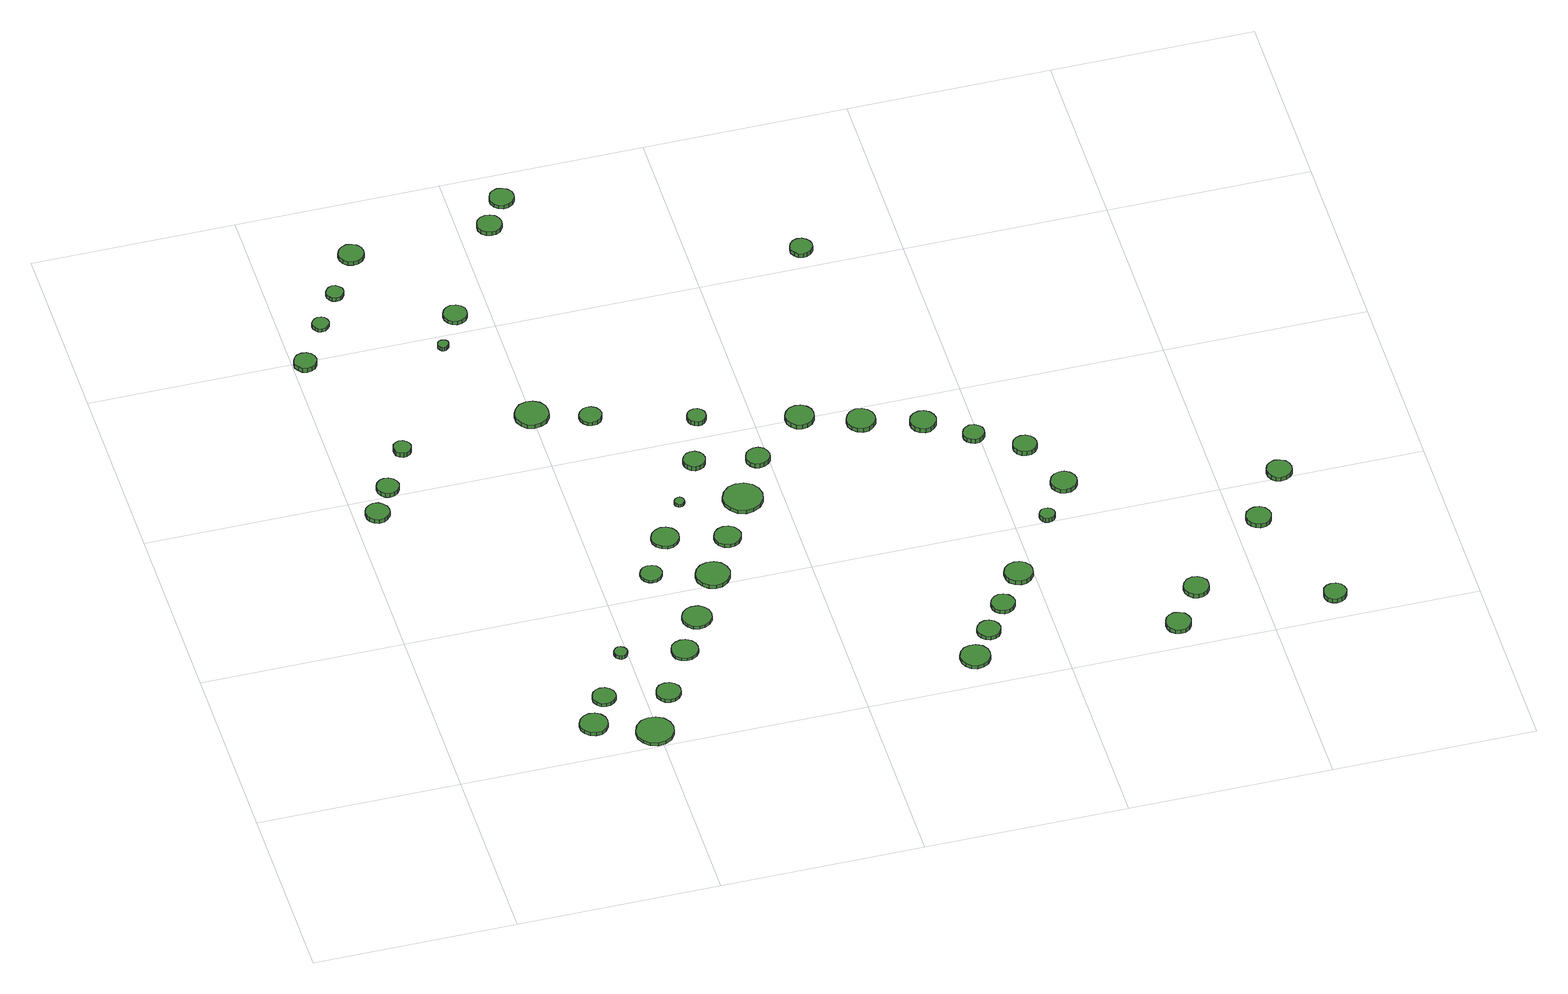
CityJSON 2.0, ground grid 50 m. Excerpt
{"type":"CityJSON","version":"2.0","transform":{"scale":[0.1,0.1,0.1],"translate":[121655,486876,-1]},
"CityObjects":{
"tree1":{"type":"SolitaryVegetationObject","attributes":{"function":"something"},"geometry":[{"type":"MultiSurface","lod":"1","boundaries":[[[0,1,2,3,4,5,6,7,8,9,10,11,12,13,14]],[[15,16,17,18,19,20,21,22,23,24,25,26,27,28,29]],[[0,29,28,1]],[[1,28,27,2]],[[2,27,26,3]],[[3,26,25,4]],[[4,25,24,5]],[[5,24,23,6]],[[6,23,22,7]],[[7,22,21,8]],[[8,21,20,9]],[[9,20,19,10]],[[10,19,18,11]],[[11,18,17,12]],[[12,17,16,13]],[[13,16,15,14]],[[14,15,29,0]]]}]},
"tree2":{"type":"SolitaryVegetationObject","attributes":{"function":"something"},"geometry":[{"type":"MultiSurface","lod":"1","boundaries":[[[30,31,32,33,34,35,36,37,38,39,40,41,42,43,44]],[[45,46,47,48,49,50,51,52,53,54,55,56,57,58,59]],[[30,59,58,31]],[[31,58,57,32]],[[32,57,56,33]],[[33,56,55,34]],[[34,55,54,35]],[[35,54,53,36]],[[36,53,52,37]],[[37,52,51,38]],[[38,51,50,39]],[[39,50,49,40]],[[40,49,48,41]],[[41,48,47,42]],[[42,47,46,43]],[[43,46,45,44]],[[44,45,59,30]]]}]},
"tree3":{"type":"SolitaryVegetationObject","attributes":{"function":"something"},"geometry":[{"type":"MultiSurface","lod":"1","boundaries":[[[60,61,62,63,64,65,66,67,68,69,70,71,72,73,74]],[[75,76,77,78,79,80,81,82,83,84,85,86,87,88,89]],[[60,89,88,61]],[[61,88,87,62]],[[62,87,86,63]],[[63,86,85,64]],[[64,85,84,65]],[[65,84,83,66]],[[66,83,82,67]],[[67,82,81,68]],[[68,81,80,69]],[[69,80,79,70]],[[70,79,78,71]],[[71,78,77,72]],[[72,77,76,73]],[[73,76,75,74]],[[74,75,89,60]]]}]},
"tree4":{"type":"SolitaryVegetationObject","attributes":{"function":"something"},"geometry":[{"type":"MultiSurface","lod":"1","boundaries":[[[90,91,92,93,94,95,96,97,98,99,100,101,102,103,104]],[[105,106,107,108,109,110,111,112,113,114,115,116,117,118,119]],[[90,119,118,91]],[[91,118,117,92]],[[92,117,116,93]],[[93,116,115,94]],[[94,115,114,95]],[[95,114,113,96]],[[96,113,112,97]],[[97,112,111,98]],[[98,111,110,99]],[[99,110,109,100]],[[100,109,108,101]],[[101,108,107,102]],[[102,107,106,103]],[[103,106,105,104]],[[104,105,119,90]]]}]},
"tree5":{"type":"SolitaryVegetationObject","attributes":{"function":"something"},"geometry":[{"type":"MultiSurface","lod":"1","boundaries":[[[120,121,122,123,124,125,126,127,128,129,130,131,132,133,134]],[[135,136,137,138,139,140,141,142,143,144,145,146,147,148,149]],[[120,149,148,121]],[[121,148,147,122]],[[122,147,146,123]],[[123,146,145,124]],[[124,145,144,125]],[[125,144,143,126]],[[126,143,142,127]],[[127,142,141,128]],[[128,141,140,129]],[[129,140,139,130]],[[130,139,138,131]],[[131,138,137,132]],[[132,137,136,133]],[[133,136,135,134]],[[134,135,149,120]]]}]},
"tree6":{"type":"SolitaryVegetationObject","attributes":{"function":"something"},"geometry":[{"type":"MultiSurface","lod":"1","boundaries":[[[150,151,152,153,154,155,156,157,158,159,160,161,162,163,164]],[[165,166,167,168,169,170,171,172,173,174,175,176,177,178,179]],[[150,179,178,151]],[[151,178,177,152]],[[152,177,176,153]],[[153,176,175,154]],[[154,175,174,155]],[[155,174,173,156]],[[156,173,172,157]],[[157,172,171,158]],[[158,171,170,159]],[[159,170,169,160]],[[160,169,168,161]],[[161,168,167,162]],[[162,167,166,163]],[[163,166,165,164]],[[164,165,179,150]]]}]},
"tree7":{"type":"SolitaryVegetationObject","attributes":{"function":"something"},"geometry":[{"type":"MultiSurface","lod":"1","boundaries":[[[180,181,182,183,184,185,186,187,188,189,190,191,192,193,194]],[[195,196,197,198,199,200,201,202,203,204,205,206,207,208,209]],[[180,209,208,181]],[[181,208,207,182]],[[182,207,206,183]],[[183,206,205,184]],[[184,205,204,185]],[[185,204,203,186]],[[186,203,202,187]],[[187,202,201,188]],[[188,201,200,189]],[[189,200,199,190]],[[190,199,198,191]],[[191,198,197,192]],[[192,197,196,193]],[[193,196,195,194]],[[194,195,209,180]]]}]},
"tree8":{"type":"SolitaryVegetationObject","attributes":{"function":"something"},"geometry":[{"type":"MultiSurface","lod":"1","boundaries":[[[210,211,212,213,214,215,216,217,218,219,220,221,222,223,224]],[[225,226,227,228,229,230,231,232,233,234,235,236,237,238,239]],[[210,239,238,211]],[[211,238,237,212]],[[212,237,236,213]],[[213,236,235,214]],[[214,235,234,215]],[[215,234,233,216]],[[216,233,232,217]],[[217,232,231,218]],[[218,231,230,219]],[[219,230,229,220]],[[220,229,228,221]],[[221,228,227,222]],[[222,227,226,223]],[[223,226,225,224]],[[224,225,239,210]]]}]},
"tree9":{"type":"SolitaryVegetationObject","attributes":{"function":"something"},"geometry":[{"type":"MultiSurface","lod":"1","boundaries":[[[240,241,242,243,244,245,246,247,248,249,250,251,252,253,254]],[[255,256,257,258,259,260,261,262,263,264,265,266,267,268,269]],[[240,269,268,241]],[[241,268,267,242]],[[242,267,266,243]],[[243,266,265,244]],[[244,265,264,245]],[[245,264,263,246]],[[246,263,262,247]],[[247,262,261,248]],[[248,261,260,249]],[[249,260,259,250]],[[250,259,258,251]],[[251,258,257,252]],[[252,257,256,253]],[[253,256,255,254]],[[254,255,269,240]]]}]},
"tree10":{"type":"SolitaryVegetationObject","attributes":{"function":"something"},"geometry":[{"type":"MultiSurface","lod":"1","boundaries":[[[270,271,272,273,274,275,276,277,278,279,280,281,282,283,284]],[[285,286,287,288,289,290,291,292,293,294,295,296,297,298,299]],[[270,299,298,271]],[[271,298,297,272]],[[272,297,296,273]],[[273,296,295,274]],[[274,295,294,275]],[[275,294,293,276]],[[276,293,292,277]],[[277,292,291,278]],[[278,291,290,279]],[[279,290,289,280]],[[280,289,288,281]],[[281,288,287,282]],[[282,287,286,283]],[[283,286,285,284]],[[284,285,299,270]]]}]},
"tree11":{"type":"SolitaryVegetationObject","attributes":{"function":"something"},"geometry":[{"type":"MultiSurface","lod":"1","boundaries":[[[300,301,302,303,304,305,306,307,308,309,310,311,312,313,314]],[[315,316,317,318,319,320,321,322,323,324,325,326,327,328,329]],[[300,329,328,301]],[[301,328,327,302]],[[302,327,326,303]],[[303,326,325,304]],[[304,325,324,305]],[[305,324,323,306]],[[306,323,322,307]],[[307,322,321,308]],[[308,321,320,309]],[[309,320,319,310]],[[310,319,318,311]],[[311,318,317,312]],[[312,317,316,313]],[[313,316,315,314]],[[314,315,329,300]]]}]},
"tree12":{"type":"SolitaryVegetationObject","attributes":{"function":"something"},"geometry":[{"type":"MultiSurface","lod":"1","boundaries":[[[330,331,332,333,334,335,336,337,338,339,340,341,342,343,344]],[[345,346,347,348,349,350,351,352,353,354,355,356,357,358,359]],[[330,359,358,331]],[[331,358,357,332]],[[332,357,356,333]],[[333,356,355,334]],[[334,355,354,335]],[[335,354,353,336]],[[336,353,352,337]],[[337,352,351,338]],[[338,351,350,339]],[[339,350,349,340]],[[340,349,348,341]],[[341,348,347,342]],[[342,347,346,343]],[[343,346,345,344]],[[344,345,359,330]]]}]},
"tree13":{"type":"SolitaryVegetationObject","attributes":{"function":"something"},"geometry":[{"type":"MultiSurface","lod":"1","boundaries":[[[360,361,362,363,364,365,366,367,368,369,370,371,372,373,374]],[[375,376,377,378,379,380,381,382,383,384,385,386,387,388,389]],[[360,389,388,361]],[[361,388,387,362]],[[362,387,386,363]],[[363,386,385,364]],[[364,385,384,365]],[[365,384,383,366]],[[366,383,382,367]],[[367,382,381,368]],[[368,381,380,369]],[[369,380,379,370]],[[370,379,378,371]],[[371,378,377,372]],[[372,377,376,373]],[[373,376,375,374]],[[374,375,389,360]]]}]},
"tree14":{"type":"SolitaryVegetationObject","attributes":{"function":"something"},"geometry":[{"type":"MultiSurface","lod":"1","boundaries":[[[390,391,392,393,394,395,396,397,398,399,400,401,402,403,404]],[[405,406,407,408,409,410,411,412,413,414,415,416,417,418,419]],[[390,419,418,391]],[[391,418,417,392]],[[392,417,416,393]],[[393,416,415,394]],[[394,415,414,395]],[[395,414,413,396]],[[396,413,412,397]],[[397,412,411,398]],[[398,411,410,399]],[[399,410,409,400]],[[400,409,408,401]],[[401,408,407,402]],[[402,407,406,403]],[[403,406,405,404]],[[404,405,419,390]]]}]},
"tree15":{"type":"SolitaryVegetationObject","attributes":{"function":"something"},"geometry":[{"type":"MultiSurface","lod":"1","boundaries":[[[420,421,422,423,424,425,426,427,428,429,430,431,432,433,434]],[[435,436,437,438,439,440,441,442,443,444,445,446,447,448,449]],[[420,449,448,421]],[[421,448,447,422]],[[422,447,446,423]],[[423,446,445,424]],[[424,445,444,425]],[[425,444,443,426]],[[426,443,442,427]],[[427,442,441,428]],[[428,441,440,429]],[[429,440,439,430]],[[430,439,438,431]],[[431,438,437,432]],[[432,437,436,433]],[[433,436,435,434]],[[434,435,449,420]]]}]},
"tree16":{"type":"SolitaryVegetationObject","attributes":{"function":"something"},"geometry":[{"type":"MultiSurface","lod":"1","boundaries":[[[450,451,452,453,454,455,456,457,458,459,460,461,462,463,464]],[[465,466,467,468,469,470,471,472,473,474,475,476,477,478,479]],[[450,479,478,451]],[[451,478,477,452]],[[452,477,476,453]],[[453,476,475,454]],[[454,475,474,455]],[[455,474,473,456]],[[456,473,472,457]],[[457,472,471,458]],[[458,471,470,459]],[[459,470,469,460]],[[460,469,468,461]],[[461,468,467,462]],[[462,467,466,463]],[[463,466,465,464]],[[464,465,479,450]]]}]},
"tree17":{"type":"SolitaryVegetationObject","attributes":{"function":"something"},"geometry":[{"type":"MultiSurface","lod":"1","boundaries":[[[480,481,482,483,484,485,486,487,488,489,490,491,492,493,494]],[[495,496,497,498,499,500,501,502,503,504,505,506,507,508,509]],[[480,509,508,481]],[[481,508,507,482]],[[482,507,506,483]],[[483,506,505,484]],[[484,505,504,485]],[[485,504,503,486]],[[486,503,502,487]],[[487,502,501,488]],[[488,501,500,489]],[[489,500,499,490]],[[490,499,498,491]],[[491,498,497,492]],[[492,497,496,493]],[[493,496,495,494]],[[494,495,509,480]]]}]},
"tree18":{"type":"SolitaryVegetationObject","attributes":{"function":"something"},"geometry":[{"type":"MultiSurface","lod":"1","boundaries":[[[510,511,512,513,514,515,516,517,518,519,520,521,522,523,524]],[[525,526,527,528,529,530,531,532,533,534,535,536,537,538,539]],[[510,539,538,511]],[[511,538,537,512]],[[512,537,536,513]],[[513,536,535,514]],[[514,535,534,515]],[[515,534,533,516]],[[516,533,532,517]],[[517,532,531,518]],[[518,531,530,519]],[[519,530,529,520]],[[520,529,528,521]],[[521,528,527,522]],[[522,527,526,523]],[[523,526,525,524]],[[524,525,539,510]]]}]},
"tree19":{"type":"SolitaryVegetationObject","attributes":{"function":"something"},"geometry":[{"type":"MultiSurface","lod":"1","boundaries":[[[540,541,542,543,544,545,546,547,548,549,550,551,552,553,554]],[[555,556,557,558,559,560,561,562,563,564,565,566,567,568,569]],[[540,569,568,541]],[[541,568,567,542]],[[542,567,566,543]],[[543,566,565,544]],[[544,565,564,545]],[[545,564,563,546]],[[546,563,562,547]],[[547,562,561,548]],[[548,561,560,549]],[[549,560,559,550]],[[550,559,558,551]],[[551,558,557,552]],[[552,557,556,553]],[[553,556,555,554]],[[554,555,569,540]]]}]},
"tree20":{"type":"SolitaryVegetationObject","attributes":{"function":"something"},"geometry":[{"type":"MultiSurface","lod":"1","boundaries":[[[570,571,572,573,574,575,576,577,578,579,580,581,582,583,584]],[[585,586,587,588,589,590,591,592,593,594,595,596,597,598,599]],[[570,599,598,571]],[[571,598,597,572]],[[572,597,596,573]],[[573,596,595,574]],[[574,595,594,575]],[[575,594,593,576]],[[576,593,592,577]],[[577,592,591,578]],[[578,591,590,579]],[[579,590,589,580]],[[580,589,588,581]],[[581,588,587,582]],[[582,587,586,583]],[[583,586,585,584]],[[584,585,599,570]]]}]},
"tree21":{"type":"SolitaryVegetationObject","attributes":{"function":"something"},"geometry":[{"type":"MultiSurface","lod":"1","boundaries":[[[600,601,602,603,604,605,606,607,608,609,610,611,612,613,614]],[[615,616,617,618,619,620,621,622,623,624,625,626,627,628,629]],[[600,629,628,601]],[[601,628,627,602]],[[602,627,626,603]],[[603,626,625,604]],[[604,625,624,605]],[[605,624,623,606]],[[606,623,622,607]],[[607,622,621,608]],[[608,621,620,609]],[[609,620,619,610]],[[610,619,618,611]],[[611,618,617,612]],[[612,617,616,613]],[[613,616,615,614]],[[614,615,629,600]]]}]},
"tree22":{"type":"SolitaryVegetationObject","attributes":{"function":"something"},"geometry":[{"type":"MultiSurface","lod":"1","boundaries":[[[630,631,632,633,634,635,636,637,638,639,640,641,642,643,644]],[[645,646,647,648,649,650,651,652,653,654,655,656,657,658,659]],[[630,659,658,631]],[[631,658,657,632]],[[632,657,656,633]],[[633,656,655,634]],[[634,655,654,635]],[[635,654,653,636]],[[636,653,652,637]],[[637,652,651,638]],[[638,651,650,639]],[[639,650,649,640]],[[640,649,648,641]],[[641,648,647,642]],[[642,647,646,643]],[[643,646,645,644]],[[644,645,659,630]]]}]},
"tree23":{"type":"SolitaryVegetationObject","attributes":{"function":"something"},"geometry":[{"type":"MultiSurface","lod":"1","boundaries":[[[660,661,662,663,664,665,666,667,668,669,670,671,672,673,674]],[[675,676,677,678,679,680,681,682,683,684,685,686,687,688,689]],[[660,689,688,661]],[[661,688,687,662]],[[662,687,686,663]],[[663,686,685,664]],[[664,685,684,665]],[[665,684,683,666]],[[666,683,682,667]],[[667,682,681,668]],[[668,681,680,669]],[[669,680,679,670]],[[670,679,678,671]],[[671,678,677,672]],[[672,677,676,673]],[[673,676,675,674]],[[674,675,689,660]]]}]},
"tree24":{"type":"SolitaryVegetationObject","attributes":{"function":"something"},"geometry":[{"type":"MultiSurface","lod":"1","boundaries":[[[690,691,692,693,694,695,696,697,698,699,700,701,702,703,704]],[[705,706,707,708,709,710,711,712,713,714,715,716,717,718,719]],[[690,719,718,691]],[[691,718,717,692]],[[692,717,716,693]],[[693,716,715,694]],[[694,715,714,695]],[[695,714,713,696]],[[696,713,712,697]],[[697,712,711,698]],[[698,711,710,699]],[[699,710,709,700]],[[700,709,708,701]],[[701,708,707,702]],[[702,707,706,703]],[[703,706,705,704]],[[704,705,719,690]]]}]},
"tree25":{"type":"SolitaryVegetationObject","attributes":{"function":"something"},"geometry":[{"type":"MultiSurface","lod":"1","boundaries":[[[720,721,722,723,724,725,726,727,728,729,730,731,732,733,734]],[[735,736,737,738,739,740,741,742,743,744,745,746,747,748,749]],[[720,749,748,721]],[[721,748,747,722]],[[722,747,746,723]],[[723,746,745,724]],[[724,745,744,725]],[[725,744,743,726]],[[726,743,742,727]],[[727,742,741,728]],[[728,741,740,729]],[[729,740,739,730]],[[730,739,738,731]],[[731,738,737,732]],[[732,737,736,733]],[[733,736,735,734]],[[734,735,749,720]]]}]},
"tree26":{"type":"SolitaryVegetationObject","attributes":{"function":"something"},"geometry":[{"type":"MultiSurface","lod":"1","boundaries":[[[750,751,752,753,754,755,756,757,758,759,760,761,762,763,764]],[[765,766,767,768,769,770,771,772,773,774,775,776,777,778,779]],[[750,779,778,751]],[[751,778,777,752]],[[752,777,776,753]],[[753,776,775,754]],[[754,775,774,755]],[[755,774,773,756]],[[756,773,772,757]],[[757,772,771,758]],[[758,771,770,759]],[[759,770,769,760]],[[760,769,768,761]],[[761,768,767,762]],[[762,767,766,763]],[[763,766,765,764]],[[764,765,779,750]]]}]},
"tree27":{"type":"SolitaryVegetationObject","attributes":{"function":"something"},"geometry":[{"type":"MultiSurface","lod":"1","boundaries":[[[780,781,782,783,784,785,786,787,788,789,790,791,792,793,794]],[[795,796,797,798,799,800,801,802,803,804,805,806,807,808,809]],[[780,809,808,781]],[[781,808,807,782]],[[782,807,806,783]],[[783,806,805,784]],[[784,805,804,785]],[[785,804,803,786]],[[786,803,802,787]],[[787,802,801,788]],[[788,801,800,789]],[[789,800,799,790]],[[790,799,798,791]],[[791,798,797,792]],[[792,797,796,793]],[[793,796,795,794]],[[794,795,809,780]]]}]},
"tree28":{"type":"SolitaryVegetationObject","attributes":{"function":"something"},"geometry":[{"type":"MultiSurface","lod":"1","boundaries":[[[810,811,812,813,814,815,816,817,818,819,820,821,822,823,824]],[[825,826,827,828,829,830,831,832,833,834,835,836,837,838,839]],[[810,839,838,811]],[[811,838,837,812]],[[812,837,836,813]],[[813,836,835,814]],[[814,835,834,815]],[[815,834,833,816]],[[816,833,832,817]],[[817,832,831,818]],[[818,831,830,819]],[[819,830,829,820]],[[820,829,828,821]],[[821,828,827,822]],[[822,827,826,823]],[[823,826,825,824]],[[824,825,839,810]]]}]},
"tree29":{"type":"SolitaryVegetationObject","attributes":{"function":"something"},"geometry":[{"type":"MultiSurface","lod":"1","boundaries":[[[840,841,842,843,844,845,846,847,848,849,850,851,852,853,854]],[[855,856,857,858,859,860,861,862,863,864,865,866,867,868,869]],[[840,869,868,841]],[[841,868,867,842]],[[842,867,866,843]],[[843,866,865,844]],[[844,865,864,845]],[[845,864,863,846]],[[846,863,862,847]],[[847,862,861,848]],[[848,861,860,849]],[[849,860,859,850]],[[850,859,858,851]],[[851,858,857,852]],[[852,857,856,853]],[[853,856,855,854]],[[854,855,869,840]]]}]},
"tree30":{"type":"SolitaryVegetationObject","attributes":{"function":"something"},"geometry":[{"type":"MultiSurface","lod":"1","boundaries":[[[870,871,872,873,874,875,876,877,878,879,880,881,882,883,884]],[[885,886,887,888,889,890,891,892,893,894,895,896,897,898,899]],[[870,899,898,871]],[[871,898,897,872]],[[872,897,896,873]],[[873,896,895,874]],[[874,895,894,875]],[[875,894,893,876]],[[876,893,892,877]],[[877,892,891,878]],[[878,891,890,879]],[[879,890,889,880]],[[880,889,888,881]],[[881,888,887,882]],[[882,887,886,883]],[[883,886,885,884]],[[884,885,899,870]]]}]},
"tree31":{"type":"SolitaryVegetationObject","attributes":{"function":"something"},"geometry":[{"type":"MultiSurface","lod":"1","boundaries":[[[900,901,902,903,904,905,906,907,908,909,910,911,912,913,914]],[[915,916,917,918,919,920,921,922,923,924,925,926,927,928,929]],[[900,929,928,901]],[[901,928,927,902]],[[902,927,926,903]],[[903,926,925,904]],[[904,925,924,905]],[[905,924,923,906]],[[906,923,922,907]],[[907,922,921,908]],[[908,921,920,909]],[[909,920,919,910]],[[910,919,918,911]],[[911,918,917,912]],[[912,917,916,913]],[[913,916,915,914]],[[914,915,929,900]]]}]},
"tree32":{"type":"SolitaryVegetationObject","attributes":{"function":"something"},"geometry":[{"type":"MultiSurface","lod":"1","boundaries":[[[930,931,932,933,934,935,936,937,938,939,940,941,942,943,944]],[[945,946,947,948,949,950,951,952,953,954,955,956,957,958,959]],[[930,959,958,931]],[[931,958,957,932]],[[932,957,956,933]],[[933,956,955,934]],[[934,955,954,935]],[[935,954,953,936]],[[936,953,952,937]],[[937,952,951,938]],[[938,951,950,939]],[[939,950,949,940]],[[940,949,948,941]],[[941,948,947,942]],[[942,947,946,943]],[[943,946,945,944]],[[944,945,959,930]]]}]},
"tree33":{"type":"SolitaryVegetationObject","attributes":{"function":"something"},"geometry":[{"type":"MultiSurface","lod":"1","boundaries":[[[960,961,962,963,964,965,966,967,968,969,970,971,972,973,974]],[[975,976,977,978,979,980,981,982,983,984,985,986,987,988,989]],[[960,989,988,961]],[[961,988,987,962]],[[962,987,986,963]],[[963,986,985,964]],[[964,985,984,965]],[[965,984,983,966]],[[966,983,982,967]],[[967,982,981,968]],[[968,981,980,969]],[[969,980,979,970]],[[970,979,978,971]],[[971,978,977,972]],[[972,977,976,973]],[[973,976,975,974]],[[974,975,989,960]]]}]},
"tree34":{"type":"SolitaryVegetationObject","attributes":{"function":"something"},"geometry":[{"type":"MultiSurface","lod":"1","boundaries":[[[990,991,992,993,994,995,996,997,998,999,1000,1001,1002,1003,1004]],[[1005,1006,1007,1008,1009,1010,1011,1012,1013,1014,1015,1016,1017,1018,1019]],[[990,1019,1018,991]],[[991,1018,1017,992]],[[992,1017,1016,993]],[[993,1016,1015,994]],[[994,1015,1014,995]],[[995,1014,1013,996]],[[996,1013,1012,997]],[[997,1012,1011,998]],[[998,1011,1010,999]],[[999,1010,1009,1000]],[[1000,1009,1008,1001]],[[1001,1008,1007,1002]],[[1002,1007,1006,1003]],[[1003,1006,1005,1004]],[[1004,1005,1019,990]]]}]},
"tree35":{"type":"SolitaryVegetationObject","attributes":{"function":"something"},"geometry":[{"type":"MultiSurface","lod":"1","boundaries":[[[1020,1021,1022,1023,1024,1025,1026,1027,1028,1029,1030,1031,1032,1033,1034]],[[1035,1036,1037,1038,1039,1040,1041,1042,1043,1044,1045,1046,1047,1048,1049]],[[1020,1049,1048,1021]],[[1021,1048,1047,1022]],[[1022,1047,1046,1023]],[[1023,1046,1045,1024]],[[1024,1045,1044,1025]],[[1025,1044,1043,1026]],[[1026,1043,1042,1027]],[[1027,1042,1041,1028]],[[1028,1041,1040,1029]],[[1029,1040,1039,1030]],[[1030,1039,1038,1031]],[[1031,1038,1037,1032]],[[1032,1037,1036,1033]],[[1033,1036,1035,1034]],[[1034,1035,1049,1020]]]}]},
"tree36":{"type":"SolitaryVegetationObject","attributes":{"function":"something"},"geometry":[{"type":"MultiSurface","lod":"1","boundaries":[[[1050,1051,1052,1053,1054,1055,1056,1057,1058,1059,1060,1061,1062,1063,1064]],[[1065,1066,1067,1068,1069,1070,1071,1072,1073,1074,1075,1076,1077,1078,1079]],[[1050,1079,1078,1051]],[[1051,1078,1077,1052]],[[1052,1077,1076,1053]],[[1053,1076,1075,1054]],[[1054,1075,1074,1055]],[[1055,1074,1073,1056]],[[1056,1073,1072,1057]],[[1057,1072,1071,1058]],[[1058,1071,1070,1059]],[[1059,1070,1069,1060]],[[1060,1069,1068,1061]],[[1061,1068,1067,1062]],[[1062,1067,1066,1063]],[[1063,1066,1065,1064]],[[1064,1065,1079,1050]]]}]},
"tree37":{"type":"SolitaryVegetationObject","attributes":{"function":"something"},"geometry":[{"type":"MultiSurface","lod":"1","boundaries":[[[1080,1081,1082,1083,1084,1085,1086,1087,1088,1089,1090,1091,1092,1093,1094]],[[1095,1096,1097,1098,1099,1100,1101,1102,1103,1104,1105,1106,1107,1108,1109]],[[1080,1109,1108,1081]],[[1081,1108,1107,1082]],[[1082,1107,1106,1083]],[[1083,1106,1105,1084]],[[1084,1105,1104,1085]],[[1085,1104,1103,1086]],[[1086,1103,1102,1087]],[[1087,1102,1101,1088]],[[1088,1101,1100,1089]],[[1089,1100,1099,1090]],[[1090,1099,1098,1091]],[[1091,1098,1097,1092]],[[1092,1097,1096,1093]],[[1093,1096,1095,1094]],[[1094,1095,1109,1080]]]}]},
"tree38":{"type":"SolitaryVegetationObject","attributes":{"function":"something"},"geometry":[{"type":"MultiSurface","lod":"1","boundaries":[[[1110,1111,1112,1113,1114,1115,1116,1117,1118,1119,1120,1121,1122,1123,1124]],[[1125,1126,1127,1128,1129,1130,1131,1132,1133,1134,1135,1136,1137,1138,1139]],[[1110,1139,1138,1111]],[[1111,1138,1137,1112]],[[1112,1137,1136,1113]],[[1113,1136,1135,1114]],[[1114,1135,1134,1115]],[[1115,1134,1133,1116]],[[1116,1133,1132,1117]],[[1117,1132,1131,1118]],[[1118,1131,1130,1119]],[[1119,1130,1129,1120]],[[1120,1129,1128,1121]],[[1121,1128,1127,1122]],[[1122,1127,1126,1123]],[[1123,1126,1125,1124]],[[1124,1125,1139,1110]]]}]},
"tree39":{"type":"SolitaryVegetationObject","attributes":{"function":"something"},"geometry":[{"type":"MultiSurface","lod":"1","boundaries":[[[1140,1141,1142,1143,1144,1145,1146,1147,1148,1149,1150,1151,1152,1153,1154]],[[1155,1156,1157,1158,1159,1160,1161,1162,1163,1164,1165,1166,1167,1168,1169]],[[1140,1169,1168,1141]],[[1141,1168,1167,1142]],[[1142,1167,1166,1143]],[[1143,1166,1165,1144]],[[1144,1165,1164,1145]],[[1145,1164,1163,1146]],[[1146,1163,1162,1147]],[[1147,1162,1161,1148]],[[1148,1161,1160,1149]],[[1149,1160,1159,1150]],[[1150,1159,1158,1151]],[[1151,1158,1157,1152]],[[1152,1157,1156,1153]],[[1153,1156,1155,1154]],[[1154,1155,1169,1140]]]}]},
"tree40":{"type":"SolitaryVegetationObject","attributes":{"function":"something"},"geometry":[{"type":"MultiSurface","lod":"1","boundaries":[[[1170,1171,1172,1173,1174,1175,1176,1177,1178,1179,1180,1181,1182,1183,1184]],[[1185,1186,1187,1188,1189,1190,1191,1192,1193,1194,1195,1196,1197,1198,1199]],[[1170,1199,1198,1171]],[[1171,1198,1197,1172]],[[1172,1197,1196,1173]],[[1173,1196,1195,1174]],[[1174,1195,1194,1175]],[[1175,1194,1193,1176]],[[1176,1193,1192,1177]],[[1177,1192,1191,1178]],[[1178,1191,1190,1179]],[[1179,1190,1189,1180]],[[1180,1189,1188,1181]],[[1181,1188,1187,1182]],[[1182,1187,1186,1183]],[[1183,1186,1185,1184]],[[1184,1185,1199,1170]]]}]},
"tree41":{"type":"SolitaryVegetationObject","attributes":{"function":"something"},"geometry":[{"type":"MultiSurface","lod":"1","boundaries":[[[1200,1201,1202,1203,1204,1205,1206,1207,1208,1209,1210,1211,1212,1213,1214]],[[1215,1216,1217,1218,1219,1220,1221,1222,1223,1224,1225,1226,1227,1228,1229]],[[1200,1229,1228,1201]],[[1201,1228,1227,1202]],[[1202,1227,1226,1203]],[[1203,1226,1225,1204]],[[1204,1225,1224,1205]],[[1205,1224,1223,1206]],[[1206,1223,1222,1207]],[[1207,1222,1221,1208]],[[1208,1221,1220,1209]],[[1209,1220,1219,1210]],[[1210,1219,1218,1211]],[[1211,1218,1217,1212]],[[1212,1217,1216,1213]],[[1213,1216,1215,1214]],[[1214,1215,1229,1200]]]}]},
"tree42":{"type":"SolitaryVegetationObject","attributes":{"function":"something"},"geometry":[{"type":"MultiSurface","lod":"1","boundaries":[[[1230,1231,1232,1233,1234,1235,1236,1237,1238,1239,1240,1241,1242,1243,1244]],[[1245,1246,1247,1248,1249,1250,1251,1252,1253,1254,1255,1256,1257,1258,1259]],[[1230,1259,1258,1231]],[[1231,1258,1257,1232]],[[1232,1257,1256,1233]],[[1233,1256,1255,1234]],[[1234,1255,1254,1235]],[[1235,1254,1253,1236]],[[1236,1253,1252,1237]],[[1237,1252,1251,1238]],[[1238,1251,1250,1239]],[[1239,1250,1249,1240]],[[1240,1249,1248,1241]],[[1241,1248,1247,1242]],[[1242,1247,1246,1243]],[[1243,1246,1245,1244]],[[1244,1245,1259,1230]]]}]},
"tree43":{"type":"SolitaryVegetationObject","attributes":{"function":"something"},"geometry":[{"type":"MultiSurface","lod":"1","boundaries":[[[1260,1261,1262,1263,1264,1265,1266,1267,1268,1269,1270,1271,1272,1273,1274]],[[1275,1276,1277,1278,1279,1280,1281,1282,1283,1284,1285,1286,1287,1288,1289]],[[1260,1289,1288,1261]],[[1261,1288,1287,1262]],[[1262,1287,1286,1263]],[[1263,1286,1285,1264]],[[1264,1285,1284,1265]],[[1265,1284,1283,1266]],[[1266,1283,1282,1267]],[[1267,1282,1281,1268]],[[1268,1281,1280,1269]],[[1269,1280,1279,1270]],[[1270,1279,1278,1271]],[[1271,1278,1277,1272]],[[1272,1277,1276,1273]],[[1273,1276,1275,1274]],[[1274,1275,1289,1260]]]}]},
"tree44":{"type":"SolitaryVegetationObject","attributes":{"function":"something"},"geometry":[{"type":"MultiSurface","lod":"1","boundaries":[[[1290,1291,1292,1293,1294,1295,1296,1297,1298,1299,1300,1301,1302,1303,1304]],[[1305,1306,1307,1308,1309,1310,1311,1312,1313,1314,1315,1316,1317,1318,1319]],[[1290,1319,1318,1291]],[[1291,1318,1317,1292]],[[1292,1317,1316,1293]],[[1293,1316,1315,1294]],[[1294,1315,1314,1295]],[[1295,1314,1313,1296]],[[1296,1313,1312,1297]],[[1297,1312,1311,1298]],[[1298,1311,1310,1299]],[[1299,1310,1309,1300]],[[1300,1309,1308,1301]],[[1301,1308,1307,1302]],[[1302,1307,1306,1303]],[[1303,1306,1305,1304]],[[1304,1305,1319,1290]]]}]},
"tree45":{"type":"SolitaryVegetationObject","attributes":{"function":"something"},"geometry":[{"type":"MultiSurface","lod":"1","boundaries":[[[1320,1321,1322,1323,1324,1325,1326,1327,1328,1329,1330,1331,1332,1333,1334]],[[1335,1336,1337,1338,1339,1340,1341,1342,1343,1344,1345,1346,1347,1348,1349]],[[1320,1349,1348,1321]],[[1321,1348,1347,1322]],[[1322,1347,1346,1323]],[[1323,1346,1345,1324]],[[1324,1345,1344,1325]],[[1325,1344,1343,1326]],[[1326,1343,1342,1327]],[[1327,1342,1341,1328]],[[1328,1341,1340,1329]],[[1329,1340,1339,1330]],[[1330,1339,1338,1331]],[[1331,1338,1337,1332]],[[1332,1337,1336,1333]],[[1333,1336,1335,1334]],[[1334,1335,1349,1320]]]}]},
"tree46":{"type":"SolitaryVegetationObject","attributes":{"function":"something"},"geometry":[{"type":"MultiSurface","lod":"1","boundaries":[[[1350,1351,1352,1353,1354,1355,1356,1357,1358,1359,1360,1361,1362,1363,1364]],[[1365,1366,1367,1368,1369,1370,1371,1372,1373,1374,1375,1376,1377,1378,1379]],[[1350,1379,1378,1351]],[[1351,1378,1377,1352]],[[1352,1377,1376,1353]],[[1353,1376,1375,1354]],[[1354,1375,1374,1355]],[[1355,1374,1373,1356]],[[1356,1373,1372,1357]],[[1357,1372,1371,1358]],[[1358,1371,1370,1359]],[[1359,1370,1369,1360]],[[1360,1369,1368,1361]],[[1361,1368,1367,1362]],[[1362,1367,1366,1363]],[[1363,1366,1365,1364]],[[1364,1365,1379,1350]]]}]}
},
"vertices":[
[87,946,17],[85,958,17],[77,968,17],[67,975,17],[54,976,17],[43,972,17],[34,964,17],[29,953,17],[29,940,17],[34,929,17],[43,921,17],[54,917,17],[67,918,17],[77,924,17],[85,934,17],[85,934,6],[77,924,6],[67,918,6],[54,917,6],[43,921,6],[34,929,6],[29,940,6],[29,953,6],[34,964,6],[43,972,6],[54,976,6],[67,975,6],[77,968,6],[85,958,6],[87,946,6],
[391,109,16],[388,123,16],[380,134,16],[368,142,16],[353,143,16],[340,139,16],[329,129,16],[323,116,16],[323,102,16],[329,89,16],[340,79,16],[353,75,16],[368,76,16],[380,83,16],[388,95,16],[388,95,6],[380,83,6],[368,76,6],[353,75,6],[340,79,6],[329,89,6],[323,102,6],[323,116,6],[329,129,6],[340,139,6],[353,143,6],[368,142,6],[380,134,6],[388,123,6],[391,109,6],
[132,1024,18],[129,1035,18],[123,1044,18],[113,1050,18],[101,1051,18],[91,1048,18],[82,1040,18],[78,1030,18],[78,1018,18],[82,1008,18],[91,1000,18],[101,997,18],[113,998,18],[123,1004,18],[129,1013,18],[129,1013,6],[123,1004,6],[113,998,6],[101,997,6],[91,1000,6],[82,1008,6],[78,1018,6],[78,1030,6],[82,1040,6],[91,1048,6],[101,1051,6],[113,1050,6],[123,1044,6],[129,1035,6],[132,1024,6],
[434,193,16],[431,205,16],[424,214,16],[414,220,16],[402,221,16],[391,218,16],[382,210,16],[377,199,16],[377,187,16],[382,176,16],[391,168,16],[402,165,16],[414,166,16],[424,172,16],[431,181,16],[431,181,7],[424,172,7],[414,166,7],[402,165,7],[391,168,7],[382,176,7],[377,187,7],[377,199,7],[382,210,7],[391,218,7],[402,221,7],[414,220,7],[424,214,7],[431,205,7],[434,193,7],
[59,1491,19],[56,1502,19],[50,1511,19],[40,1517,19],[28,1518,19],[17,1515,19],[9,1507,19],[4,1496,19],[4,1485,19],[9,1475,19],[17,1467,19],[28,1463,19],[40,1465,19],[50,1470,19],[56,1480,19],[56,1480,6],[50,1470,6],[40,1465,6],[28,1463,6],[17,1467,6],[9,1475,6],[4,1485,6],[4,1496,6],[9,1507,6],[17,1515,6],[28,1518,6],[40,1517,6],[50,1511,6],[56,1502,6],[59,1491,6],
[536,48,15],[532,66,15],[521,82,15],[504,91,15],[485,93,15],[467,88,15],[453,75,15],[445,57,15],[445,38,15],[453,21,15],[467,8,15],[485,2,15],[504,4,15],[521,14,15],[532,29,15],[532,29,6],[521,14,6],[504,4,6],[485,2,6],[467,8,6],[453,21,6],[445,38,6],[445,57,6],[453,75,6],[467,88,6],[485,93,6],[504,91,6],[521,82,6],[532,66,6],[536,48,6],
[193,1138,24],[191,1147,24],[186,1154,24],[178,1159,24],[169,1160,24],[160,1157,24],[153,1151,24],[150,1143,24],[150,1134,24],[153,1125,24],[160,1119,24],[169,1116,24],[178,1117,24],[186,1122,24],[191,1129,24],[191,1129,11],[186,1122,11],[178,1117,11],[169,1116,11],[160,1119,11],[153,1125,11],[150,1134,11],[150,1143,11],[153,1151,11],[160,1157,11],[169,1160,11],[178,1159,11],[186,1154,11],[191,1147,11],[193,1138,11],
[500,328,17],[498,335,17],[494,341,17],[488,344,17],[481,345,17],[475,343,17],[470,338,17],[467,332,17],[467,325,17],[470,319,17],[475,314,17],[481,312,17],[488,312,17],[494,316,17],[498,322,17],[498,322,7],[494,316,7],[488,312,7],[481,312,7],[475,314,7],[470,319,7],[467,325,7],[467,332,7],[470,338,7],[475,343,7],[481,345,7],[488,344,7],[494,341,7],[498,335,7],[500,328,7],
[122,1609,16],[120,1618,16],[115,1625,16],[108,1629,16],[99,1630,16],[91,1627,16],[85,1621,16],[81,1614,16],[81,1605,16],[85,1597,16],[91,1591,16],[99,1589,16],[108,1590,16],[115,1594,16],[120,1601,16],[120,1601,6],[115,1594,6],[108,1590,6],[99,1589,6],[91,1591,6],[85,1597,6],[81,1605,6],[81,1614,6],[85,1621,6],[91,1627,6],[99,1630,6],[108,1629,6],[115,1625,6],[120,1618,6],[122,1609,6],
[586,168,16],[584,180,16],[576,190,16],[566,196,16],[553,197,16],[541,194,16],[532,185,16],[527,174,16],[527,161,16],[532,150,16],[541,141,16],[553,138,16],[566,139,16],[576,145,16],[584,155,16],[584,155,7],[576,145,7],[566,139,7],[553,138,7],[541,141,7],[532,150,7],[527,161,7],[527,174,7],[532,185,7],[541,194,7],[553,197,7],[566,196,7],[576,190,7],[584,180,7],[586,168,7],
[183,1702,17],[182,1711,17],[176,1718,17],[169,1723,17],[160,1724,17],[151,1721,17],[145,1715,17],[141,1707,17],[141,1698,17],[145,1690,17],[151,1684,17],[160,1681,17],[169,1682,17],[176,1686,17],[182,1694,17],[182,1694,6],[176,1686,6],[169,1682,6],[160,1681,6],[151,1684,6],[145,1690,6],[141,1698,6],[141,1707,6],[145,1715,6],[151,1721,6],[160,1724,6],[169,1723,6],[176,1718,6],[182,1711,6],[183,1702,6],
[665,298,15],[662,312,15],[654,323,15],[642,330,15],[629,331,15],[616,327,15],[605,318,15],[600,305,15],[600,291,15],[605,279,15],[616,270,15],[629,266,15],[642,267,15],[654,274,15],[662,285,15],[662,285,7],[654,274,7],[642,267,7],[629,266,7],[616,270,7],[605,279,7],[600,291,7],[600,305,7],[605,318,7],[616,327,7],[629,331,7],[642,330,7],[654,323,7],[662,312,7],[665,298,7],
[265,1821,17],[263,1833,17],[255,1844,17],[244,1850,17],[231,1852,17],[219,1848,17],[209,1839,17],[204,1827,17],[204,1815,17],[209,1803,17],[219,1794,17],[231,1790,17],[244,1792,17],[255,1798,17],[263,1808,17],[263,1808,6],[255,1798,6],[244,1792,6],[231,1790,6],[219,1794,6],[209,1803,6],[204,1815,6],[204,1827,6],[209,1839,6],[219,1848,6],[231,1852,6],[244,1850,6],[255,1844,6],[263,1833,6],[265,1821,6],
[652,571,16],[649,582,16],[643,591,16],[633,596,16],[622,597,16],[612,594,16],[604,587,16],[599,577,16],[599,565,16],[604,555,16],[612,548,16],[622,545,16],[633,546,16],[643,551,16],[649,560,16],[649,560,8],[643,551,8],[633,546,8],[622,545,8],[612,548,8],[604,555,8],[599,565,8],[599,577,8],[604,587,8],[612,594,8],[622,597,8],[633,596,8],[643,591,8],[649,582,8],[652,571,8],
[373,1457,22],[372,1463,22],[369,1467,22],[364,1470,22],[359,1470,22],[353,1469,22],[349,1465,22],[347,1460,22],[347,1455,22],[349,1450,22],[353,1446,22],[359,1444,22],[364,1445,22],[369,1448,22],[372,1452,22],[372,1452,10],[369,1448,10],[364,1445,10],[359,1444,10],[353,1446,10],[349,1450,10],[347,1455,10],[347,1460,10],[349,1465,10],[353,1469,10],[359,1470,10],[364,1470,10],[369,1467,10],[372,1463,10],[373,1457,10],
[726,399,15],[723,414,15],[714,426,15],[701,434,15],[686,435,15],[672,431,15],[661,421,15],[654,407,15],[654,392,15],[661,378,15],[672,368,15],[686,363,15],[701,365,15],[714,372,15],[723,384,15],[723,384,7],[714,372,7],[701,365,7],[686,363,7],[672,368,7],[661,378,7],[654,392,7],[654,407,7],[661,421,7],[672,431,7],[686,435,7],[701,434,7],[714,426,7],[723,414,7],[726,399,7],
[540,1175,18],[537,1192,18],[527,1206,18],[512,1214,18],[495,1216,18],[478,1211,18],[466,1199,18],[459,1184,18],[459,1166,18],[466,1151,18],[478,1139,18],[495,1134,18],[512,1136,18],[527,1144,18],[537,1158,18],[537,1158,6],[527,1144,6],[512,1136,6],[495,1134,6],[478,1139,6],[466,1151,6],[459,1166,6],[459,1184,6],[466,1199,6],[478,1211,6],[495,1216,6],[512,1214,6],[527,1206,6],[537,1192,6],[540,1175,6],
[445,1556,17],[443,1568,17],[436,1577,17],[425,1583,17],[413,1585,17],[402,1581,17],[393,1573,17],[388,1562,17],[388,1550,17],[393,1539,17],[402,1531,17],[413,1527,17],[425,1529,17],[436,1535,17],[443,1544,17],[443,1544,6],[436,1535,6],[425,1529,6],[413,1527,6],[402,1531,6],[393,1539,6],[388,1550,6],[388,1562,6],[393,1573,6],[402,1581,6],[413,1585,6],[425,1583,6],[436,1577,6],[443,1568,6],[445,1556,6],
[724,683,15],[721,697,15],[713,708,15],[701,715,15],[687,717,15],[674,712,15],[663,703,15],[657,690,15],[657,676,15],[663,663,15],[674,654,15],[687,649,15],[701,651,15],[713,658,15],[721,669,15],[721,669,7],[713,658,7],[701,651,7],[687,649,7],[674,654,7],[663,663,7],[657,676,7],[657,690,7],[663,703,7],[674,712,7],[687,717,7],[701,715,7],[713,708,7],[721,697,7],[724,683,7],
[807,529,17],[803,546,17],[793,560,17],[778,569,17],[761,570,17],[744,565,17],[731,553,17],[724,538,17],[724,520,17],[731,504,17],[744,493,17],[761,487,17],[778,489,17],[793,498,17],[803,512,17],[803,512,7],[793,498,7],[778,489,7],[761,487,7],[744,493,7],[731,504,7],[724,520,7],[724,538,7],[731,553,7],[744,565,7],[761,570,7],[778,569,7],[793,560,7],[803,546,7],[807,529,7],
[660,1135,16],[657,1146,16],[651,1155,16],[641,1161,16],[629,1162,16],[619,1159,16],[610,1151,16],[605,1141,16],[605,1129,16],[610,1119,16],[619,1111,16],[629,1108,16],[641,1109,16],[651,1115,16],[657,1124,16],[657,1124,6],[651,1115,6],[641,1109,6],[629,1108,6],[619,1111,6],[610,1119,6],[605,1129,6],[605,1141,6],[610,1151,6],[619,1159,6],[629,1162,6],[641,1161,6],[651,1155,6],[657,1146,6],[660,1135,6],
[768,794,15],[767,799,15],[764,803,15],[760,806,15],[755,806,15],[750,804,15],[746,801,15],[744,796,15],[744,791,15],[746,786,15],[750,783,15],[755,781,15],[760,782,15],[764,785,15],[767,789,15],[767,789,6],[764,785,6],[760,782,6],[755,781,6],[750,783,6],[746,786,6],[744,791,6],[744,796,6],[746,801,6],[750,804,6],[755,806,6],[760,806,6],[764,803,6],[767,799,6],[768,794,6],
[867,649,15],[864,662,15],[856,673,15],[844,680,15],[831,681,15],[818,677,15],[807,668,15],[802,655,15],[802,642,15],[807,629,15],[818,620,15],[831,616,15],[844,617,15],[856,624,15],[864,635,15],[864,635,6],[856,624,6],[844,617,6],[831,616,6],[818,620,6],[807,629,6],[802,642,6],[802,655,6],[807,668,6],[818,677,6],[831,681,6],[844,680,6],[856,673,6],[864,662,6],[867,649,6],
[853,919,19],[851,930,19],[844,939,19],[835,945,19],[823,946,19],[813,942,19],[805,935,19],[800,925,19],[800,913,19],[805,903,19],[813,896,19],[823,892,19],[835,894,19],[844,899,19],[851,908,19],[851,908,6],[844,899,6],[835,894,6],[823,892,6],[813,896,6],[805,903,6],[800,913,6],[800,925,6],[805,935,6],[813,942,6],[823,946,6],[835,945,6],[844,939,6],[851,930,6],[853,919,6],
[607,1833,16],[605,1845,16],[597,1856,16],[586,1862,16],[574,1863,16],[562,1859,16],[552,1851,16],[547,1839,16],[547,1827,16],[552,1815,16],[562,1807,16],[574,1803,16],[586,1804,16],[597,1810,16],[605,1821,16],[605,1821,5],[597,1810,5],[586,1804,5],[574,1803,5],[562,1807,5],[552,1815,5],[547,1827,5],[547,1839,5],[552,1851,5],[562,1859,5],[574,1863,5],[586,1862,5],[597,1856,5],[605,1845,5],[607,1833,5],
[952,766,16],[948,786,16],[936,802,16],[918,812,16],[898,814,16],[879,808,16],[865,794,16],[856,776,16],[856,756,16],[865,738,16],[879,724,16],[898,718,16],[918,720,16],[936,730,16],[948,746,16],[948,746,6],[936,730,6],[918,720,6],[898,718,6],[879,724,6],[865,738,6],[856,756,6],[856,776,6],[865,794,6],[879,808,6],[898,814,6],[918,812,6],[936,802,6],[948,786,6],[952,766,6],
[894,1060,22],[892,1069,22],[887,1077,22],[879,1082,22],[869,1083,22],[860,1080,22],[853,1074,22],[849,1065,22],[849,1055,22],[853,1047,22],[860,1040,22],[869,1037,22],[879,1038,22],[887,1043,22],[892,1051,22],[892,1051,9],[887,1043,9],[879,1038,9],[869,1037,9],[860,1040,9],[853,1047,9],[849,1055,9],[849,1065,9],[853,1074,9],[860,1080,9],[869,1083,9],[879,1082,9],[887,1077,9],[892,1069,9],[894,1060,9],
[659,1914,16],[657,1926,16],[649,1936,16],[639,1942,16],[626,1944,16],[614,1940,16],[605,1932,16],[600,1920,16],[600,1908,16],[605,1896,16],[614,1888,16],[626,1884,16],[639,1886,16],[649,1892,16],[657,1902,16],[657,1902,5],[649,1892,5],[639,1886,5],[626,1884,5],[614,1888,5],[605,1896,5],[600,1908,5],[600,1920,5],[605,1932,5],[614,1940,5],[626,1944,5],[639,1942,5],[649,1936,5],[657,1926,5],[659,1914,5],
[1003,889,20],[1001,901,20],[994,911,20],[983,917,20],[971,918,20],[960,914,20],[951,906,20],[946,895,20],[946,883,20],[951,872,20],[960,864,20],[971,860,20],[983,862,20],[994,868,20],[1001,877,20],[1001,877,7],[994,868,7],[983,862,7],[971,860,7],[960,864,7],[951,872,7],[946,883,7],[946,895,7],[951,906,7],[960,914,7],[971,918,7],[983,917,7],[994,911,7],[1001,901,7],[1003,889,7],
[1325,94,16],[1322,109,16],[1313,121,16],[1299,129,16],[1284,130,16],[1269,126,16],[1258,115,16],[1252,101,16],[1252,86,16],[1258,72,16],[1269,62,16],[1284,57,16],[1299,59,16],[1313,66,16],[1322,79,16],[1322,79,6],[1313,66,6],[1299,59,6],[1284,57,6],[1269,62,6],[1258,72,6],[1252,86,6],[1252,101,6],[1258,115,6],[1269,126,6],[1284,130,6],[1299,129,6],[1313,121,6],[1322,109,6],[1325,94,6],
[1372,173,17],[1369,185,17],[1362,195,17],[1352,201,17],[1340,202,17],[1329,198,17],[1320,190,17],[1315,179,17],[1315,167,17],[1320,157,17],[1329,149,17],[1340,145,17],[1352,146,17],[1362,152,17],[1369,162,17],[1369,162,6],[1362,152,6],[1352,146,6],[1340,145,6],[1329,149,6],[1320,157,6],[1315,167,6],[1315,179,6],[1320,190,6],[1329,198,6],[1340,202,6],[1352,201,6],[1362,195,6],[1369,185,6],[1372,173,6],
[1142,998,19],[1139,1013,19],[1131,1024,19],[1118,1032,19],[1104,1033,19],[1090,1029,19],[1079,1019,19],[1073,1006,19],[1073,991,19],[1079,978,19],[1090,968,19],[1104,964,19],[1118,965,19],[1131,972,19],[1139,984,19],[1139,984,6],[1131,972,6],[1118,965,6],[1104,964,6],[1090,968,6],[1079,978,6],[1073,991,6],[1073,1006,6],[1079,1019,6],[1090,1029,6],[1104,1033,6],[1118,1032,6],[1131,1024,6],[1139,1013,6],[1142,998,6],
[1429,252,16],[1426,264,16],[1419,274,16],[1408,280,16],[1396,281,16],[1385,277,16],[1376,269,16],[1371,258,16],[1371,246,16],[1376,235,16],[1385,227,16],[1396,223,16],[1408,224,16],[1419,230,16],[1426,240,16],[1426,240,6],[1419,230,6],[1408,224,6],[1396,223,6],[1385,227,6],[1376,235,6],[1371,246,6],[1371,258,6],[1376,269,6],[1385,277,6],[1396,281,6],[1408,280,6],[1419,274,6],[1426,264,6],[1429,252,6],
[1279,951,17],[1276,965,17],[1267,977,17],[1255,984,17],[1240,986,17],[1226,981,17],[1216,971,17],[1210,958,17],[1210,943,17],[1216,930,17],[1226,920,17],[1240,916,17],[1255,917,17],[1267,925,17],[1276,936,17],[1276,936,5],[1267,925,5],[1255,917,5],[1240,916,5],[1226,920,5],[1216,930,5],[1210,943,5],[1210,958,5],[1216,971,5],[1226,981,5],[1240,986,5],[1255,984,5],[1267,977,5],[1276,965,5],[1279,951,5],
[1498,344,17],[1495,358,17],[1486,370,17],[1474,377,17],[1460,378,17],[1446,374,17],[1435,364,17],[1429,351,17],[1429,337,17],[1435,324,17],[1446,314,17],[1460,310,17],[1474,311,17],[1486,318,17],[1495,330,17],[1495,330,5],[1486,318,5],[1474,311,5],[1460,310,5],[1446,314,5],[1435,324,5],[1429,337,5],[1429,351,5],[1435,364,5],[1446,374,5],[1460,378,5],[1474,377,5],[1486,370,5],[1495,358,5],[1498,344,5],
[1416,905,19],[1413,918,19],[1405,929,19],[1394,936,19],[1381,937,19],[1368,933,19],[1358,924,19],[1353,912,19],[1353,899,19],[1358,886,19],[1368,878,19],[1381,873,19],[1394,875,19],[1405,882,19],[1413,892,19],[1413,892,6],[1405,882,6],[1394,875,6],[1381,873,6],[1368,878,6],[1358,886,6],[1353,899,6],[1353,912,6],[1358,924,6],[1368,933,6],[1381,937,6],[1394,936,6],[1405,929,6],[1413,918,6],[1416,905,6],
[1292,1556,22],[1290,1567,22],[1283,1576,22],[1273,1582,22],[1262,1583,22],[1251,1580,22],[1243,1572,22],[1238,1562,22],[1238,1550,22],[1243,1540,22],[1251,1532,22],[1262,1529,22],[1273,1530,22],[1283,1536,22],[1290,1545,22],[1290,1545,10],[1283,1536,10],[1273,1530,10],[1262,1529,10],[1251,1532,10],[1243,1540,10],[1238,1550,10],[1238,1562,10],[1243,1572,10],[1251,1580,10],[1262,1583,10],[1273,1582,10],[1283,1576,10],[1290,1567,10],[1292,1556,10],
[1600,514,21],[1598,522,21],[1593,528,21],[1587,532,21],[1579,533,21],[1571,531,21],[1566,526,21],[1562,518,21],[1562,511,21],[1566,503,21],[1571,498,21],[1579,496,21],[1587,497,21],[1593,500,21],[1598,507,21],[1598,507,9],[1593,500,9],[1587,497,9],[1579,496,9],[1571,498,9],[1566,503,9],[1562,511,9],[1562,518,9],[1566,526,9],[1571,531,9],[1579,533,9],[1587,532,9],[1593,528,9],[1598,522,9],[1600,514,9],
[1513,830,22],[1511,841,22],[1504,849,22],[1495,855,22],[1484,856,22],[1474,852,22],[1466,845,22],[1462,835,22],[1462,825,22],[1466,815,22],[1474,808,22],[1484,804,22],[1495,805,22],[1504,811,22],[1511,819,22],[1511,819,9],[1504,811,9],[1495,805,9],[1484,804,9],[1474,808,9],[1466,815,9],[1462,825,9],[1462,835,9],[1466,845,9],[1474,852,9],[1484,856,9],[1495,855,9],[1504,849,9],[1511,841,9],[1513,830,9],
[1812,75,20],[1809,87,20],[1802,98,20],[1790,104,20],[1778,106,20],[1765,102,20],[1756,93,20],[1751,81,20],[1751,68,20],[1756,57,20],[1765,48,20],[1778,44,20],[1790,45,20],[1802,52,20],[1809,62,20],[1809,62,8],[1802,52,8],[1790,45,8],[1778,44,8],[1765,48,8],[1756,57,8],[1751,68,8],[1751,81,8],[1756,93,8],[1765,102,8],[1778,106,8],[1790,104,8],[1802,98,8],[1809,87,8],[1812,75,8],
[1620,753,29],[1618,764,29],[1611,774,29],[1600,780,29],[1588,781,29],[1577,778,29],[1568,770,29],[1563,759,29],[1563,747,29],[1568,735,29],[1577,727,29],[1588,724,29],[1600,725,29],[1611,731,29],[1618,741,29],[1618,741,16],[1611,731,16],[1600,725,16],[1588,724,16],[1577,727,16],[1568,735,16],[1563,747,16],[1563,759,16],[1568,770,16],[1577,778,16],[1588,781,16],[1600,780,16],[1611,774,16],[1618,764,16],[1620,753,16],
[1679,609,26],[1676,622,26],[1668,632,26],[1657,639,26],[1644,640,26],[1631,636,26],[1621,627,26],[1616,615,26],[1616,602,26],[1621,590,26],[1631,581,26],[1644,577,26],[1657,578,26],[1668,585,26],[1676,596,26],[1676,596,14],[1668,585,14],[1657,578,14],[1644,577,14],[1631,581,14],[1621,590,14],[1616,602,14],[1616,615,14],[1621,627,14],[1631,636,14],[1644,640,14],[1657,639,14],[1668,632,14],[1676,622,14],[1679,609,14],
[1885,182,20],[1883,195,20],[1875,205,20],[1864,212,20],[1851,213,20],[1839,209,20],[1829,200,20],[1824,189,20],[1824,176,20],[1829,164,20],[1839,155,20],[1851,151,20],[1864,153,20],[1875,159,20],[1883,170,20],[1883,170,8],[1875,159,8],[1864,153,8],[1851,151,8],[1839,155,8],[1829,164,8],[1824,176,8],[1824,189,8],[1829,200,8],[1839,209,8],[1851,213,8],[1864,212,8],[1875,205,8],[1883,195,8],[1885,182,8],
[2091,374,21],[2088,387,21],[2081,397,21],[2070,404,21],[2057,405,21],[2045,401,21],[2035,393,21],[2030,381,21],[2030,368,21],[2035,356,21],[2045,348,21],[2057,344,21],[2070,345,21],[2081,351,21],[2088,362,21],[2088,362,9],[2081,351,9],[2070,345,9],[2057,344,9],[2045,348,9],[2035,356,9],[2030,368,9],[2030,381,9],[2035,393,9],[2045,401,9],[2057,405,9],[2070,404,9],[2081,397,9],[2088,387,9],[2091,374,9],
[2193,75,21],[2190,87,21],[2184,96,21],[2174,102,21],[2162,103,21],[2151,100,21],[2142,92,21],[2138,81,21],[2138,70,21],[2142,59,21],[2151,51,21],[2162,48,21],[2174,49,21],[2184,55,21],[2190,64,21],[2190,64,8],[2184,55,8],[2174,49,8],[2162,48,8],[2151,51,8],[2142,59,8],[2138,70,8],[2138,81,8],[2142,92,8],[2151,100,8],[2162,103,8],[2174,102,8],[2184,96,8],[2190,87,8],[2193,75,8],
[2180,514,24],[2177,527,24],[2170,537,24],[2158,543,24],[2146,545,24],[2133,541,24],[2124,532,24],[2119,520,24],[2119,508,24],[2124,496,24],[2133,487,24],[2146,483,24],[2158,485,24],[2170,491,24],[2177,501,24],[2177,501,12],[2170,491,12],[2158,485,12],[2146,483,12],[2133,487,12],[2124,496,12],[2119,508,12],[2119,520,12],[2124,532,12],[2133,541,12],[2146,545,12],[2158,543,12],[2170,537,12],[2177,527,12],[2180,514,12]
]}
